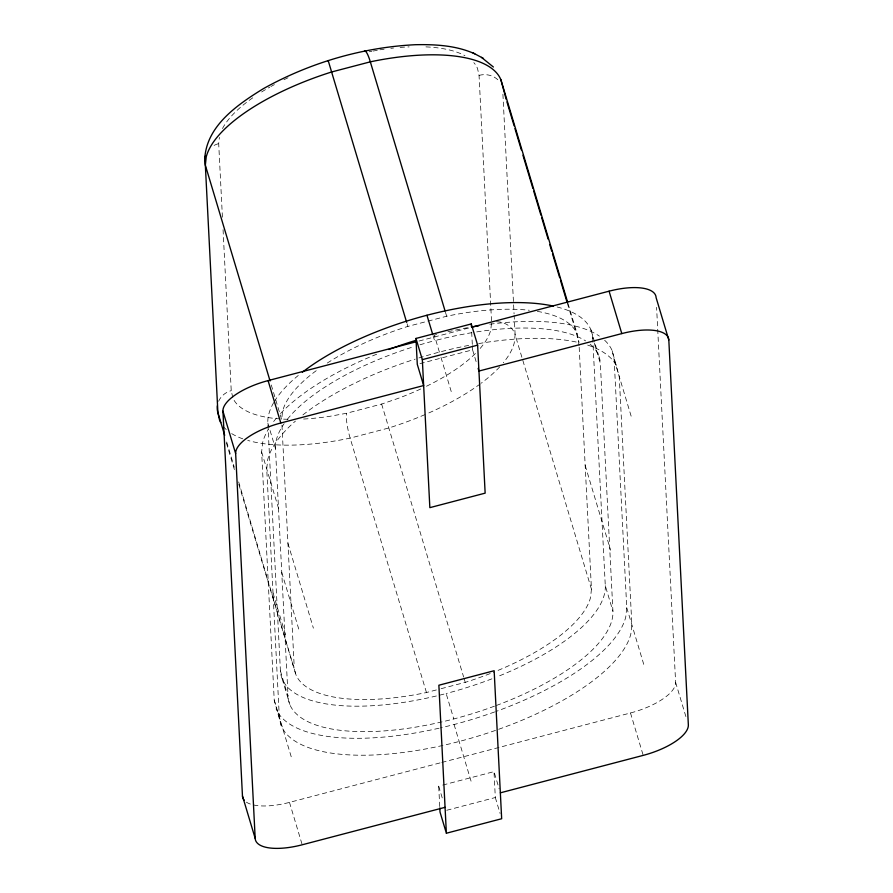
<?xml version="1.0" encoding="UTF-8"?>
<svg xmlns="http://www.w3.org/2000/svg" width="893" height="893" viewBox="0 0 893 893"><rect width="100%" height="100%" fill="white"/><g stroke="black" fill="none" stroke-linecap="round" stroke-linejoin="round"><path stroke-width="0.67" stroke-dasharray="4.46 3.35" d="M222.424 217.2L218.696 143.661L219.377 137.366M604.65 340.255A182.965 69.129 -16.7 0 1 612.218 350.849L619.24 376.478L631.842 624.665L630.815 634.108A182.965 69.129 -16.7 0 1 459.158 741.48A182.965 69.129 -16.7 0 1 281.262 725.763L274.229 700.134L261.638 451.958L262.654 442.504A182.965 69.129 -16.7 0 1 268.48 429.075M491.451 323.623L490.77 329.919A135.055 51.024 -16.7 0 1 480.188 348.415M579.177 347.254L591.445 589.146L590.552 597.45A154.221 58.268 -16.7 0 1 495.302 671.525M612.218 350.849L614.15 359.522L626.752 607.698L625.736 617.141A182.965 69.129 -16.7 0 1 495.883 711.498M303.609 419.04A135.055 51.024 -16.7 0 0 330.231 416.238L346.484 413.28L381.635 404.06L397.664 398.557A135.055 51.024 -16.7 0 0 423.862 387.506M327.296 363.049A154.221 58.268 -16.7 0 1 407.878 326.403L426.597 321.502M427.937 321.145L446.656 316.234A154.221 58.268 -16.7 0 1 529.303 310.262M419.029 341.026L470.254 327.586M419.989 363.641L472.587 349.844L472.375 345.758M238.788 484.229L295.929 674.706A154.221 58.268 -16.7 0 0 426.463 692.533L439.836 689.028M441.175 688.67L465.242 682.364A154.221 58.268 -16.7 0 0 494.086 672.016M246.334 802.126A47.809 18.061 -16.7 0 0 289.488 802.383L440.439 762.801M441.789 762.455L630.48 712.971A47.809 18.061 -16.7 0 0 675.621 682.386L656.589 307.326M439.736 806.58L438.697 786.13L441.399 785.427M442.738 785.07L493.996 771.63L499.165 788.854M446.757 810.264L495.314 797.527L493.996 771.63M369.189 51.761L371.879 51.269M373.229 51.024L377.27 50.298M381.635 404.06L463.646 677.039M614.15 359.522L631.965 418.884M590.887 329.74L598.522 355.18M557.132 306.98A168.587 63.704 -16.7 0 1 592.706 337.889L593.856 341.706M594.236 342.979L600.342 363.328L612.922 611.147A168.587 63.704 -16.7 0 1 495.727 705.716M567.993 303.43L577.191 334.06L579.099 345.859M567.301 303.062L578.887 341.695M675.621 682.386L686.36 718.173M585.172 465.42L610.611 550.222M626.752 607.698L644.556 667.06M592.706 337.889L605.287 585.696L612.922 611.147M630.48 712.971L643.206 755.378M591.445 589.146L515.127 334.73L514.134 315.274M472.587 349.844L476.561 363.094M445.462 312.237L446.656 316.234M439.401 352.088L434.311 335.132A182.965 69.129 -16.7 0 1 439.736 333.736M440.986 357.39L452.115 394.494M433.06 335.601L434.59 340.691A168.587 63.704 -16.7 0 1 474.172 332.296M407.074 323.746L407.878 326.403M464.047 678.367L465.242 682.364M495.314 797.527L500.08 813.434M273.704 402.576A168.587 63.704 -16.7 0 0 267.833 423.07L280.413 670.889A168.587 63.704 -16.7 0 0 446.154 693.526L453.789 718.965M454.079 724.524L471.884 783.887M426.463 692.533L350.134 438.117A19.177 3.371 77.5 0 1 346.495 413.303M438.697 786.13L443.073 800.708M271.282 384.995L281.663 419.621L282.568 411.316A154.221 58.268 -16.7 0 1 317.618 369.669M267.833 423.07L275.468 448.509L288.048 696.328L280.413 670.889M261.638 451.958L279.442 511.321M287.948 543.357L313.387 628.159M281.753 572.413L299.568 631.786M273.024 593.008L285.738 635.403M226.688 441.968L234.29 467.273M238.677 481.93L295.929 674.706M226.398 442.939L234.39 469.573M282.233 679.037L289.868 704.477M274.229 700.134L292.044 759.496M289.488 802.383L302.202 844.789M491.518 320.978L479.05 75.392L477.509 68.46A135.055 51.024 -16.7 0 0 473.848 62.633M223.06 229.68L231.231 390.632L232.783 397.564M281.262 725.763L279.319 717.09L266.728 468.914L267.744 459.471A182.965 69.129 -16.7 0 1 295.46 421.072M502.915 94.234L514.067 313.878M471.683 332.129L472.308 344.397M281.954 425.191L294.232 667.082M537.318 311.367A154.221 58.268 -16.7 0 1 577.191 334.06M274.352 401.493A168.587 63.704 -16.7 0 1 298.251 375.484M605.287 585.696A168.587 63.704 -16.7 0 1 496.943 676.861M491.898 678.836A168.587 63.704 -16.7 0 1 446.154 693.526M476.75 331.895A168.587 63.704 -16.7 0 1 585.618 340.903M590.128 344.173A168.587 63.704 -16.7 0 1 600.342 363.328M275.468 448.509A168.587 63.704 -16.7 0 1 284.13 423.639M287.345 419.308A168.587 63.704 -16.7 0 1 413.414 346.808M420 344.787A168.587 63.704 -16.7 0 1 434.59 340.691M447.884 331.783A182.965 69.129 -16.7 0 1 469.45 327.351M489.799 324.204A182.965 69.129 -16.7 0 1 599.404 336.125M273.66 421.541A182.965 69.129 -16.7 0 1 276.897 417.567M280.502 413.571A182.965 69.129 -16.7 0 1 377.192 354.008M494.443 706.184A168.587 63.704 -16.7 0 1 287.959 696.35M302.917 414.888A182.965 69.129 -16.7 0 1 415.145 359.131M418.951 357.937A182.965 69.129 -16.7 0 1 469.26 345.29M478.637 343.593A182.965 69.129 -16.7 0 1 579.557 342.789M587.672 345.1A182.965 69.129 -16.7 0 1 617.398 367.793M496.541 321.748A19.133 17.57 1.7 0 1 515.127 334.73L514.223 343.035A154.221 58.268 -16.7 0 1 503.317 362.759M479.05 75.392A19.133 17.681 -7.7 0 1 499.209 81.174M379.96 49.807A135.055 51.024 -16.7 0 1 384.079 49.204M390.866 48.334A135.055 51.024 -16.7 0 1 393.545 48.043M400.131 47.429A135.055 51.024 -16.7 0 1 409.117 46.894M425.95 46.883A135.055 51.024 -16.7 0 1 464.929 55.701M222.491 128.536A135.055 51.024 -16.7 0 1 253.813 97.08M261.649 91.957A135.055 51.024 -16.7 0 1 269.775 87.146M270.914 86.509A135.055 51.024 -16.7 0 1 274.363 84.612M283.941 79.711A135.055 51.024 -16.7 0 1 290.203 76.753M214.097 145.425A19.133 17.57 1.7 0 1 218.696 143.661M218.606 401.292A19.133 17.681 -7.7 0 1 231.231 390.632M494.644 711.944A182.965 69.129 -16.7 0 1 440.405 727.895M439.043 728.208A182.965 69.129 -16.7 0 1 276.071 708.83M499.712 366.867A154.221 58.268 -16.7 0 1 481.271 383.153M480.233 383.923A154.221 58.268 -16.7 0 1 426.184 414.095M424.99 414.598A154.221 58.268 -16.7 0 1 388.913 427.948L350.134 438.117A154.221 58.268 -16.7 0 1 247.741 440.416M242.74 438.809A154.221 58.268 -16.7 0 1 230.316 432.725M226.242 429.555A154.221 58.268 -16.7 0 1 223.696 426.977M475.433 353.494A135.055 51.024 -16.7 0 1 425.101 386.915M288.026 419.286A135.055 51.024 -16.7 0 1 281.529 419.018M280.19 418.929A135.055 51.024 -16.7 0 1 233.252 398.814"/><path stroke-width="1.34" d="M204.798 158.374C206.696 125.857 237.382 104.715 262.453 89.233L263.513 88.586C309.893 62.756 362.357 47.34 415.412 44.706C435.404 44.304 456.256 45.443 474.741 53.803M415.971 338.447L471.27 323.947L477.632 345.144L485.145 493.148L429.846 507.648L422.333 359.645L415.971 338.447L417.288 364.344L423.65 385.553L280.804 423.003A47.809 18.061 -16.7 0 0 235.652 453.588L255.186 838.371A47.809 18.061 -16.7 0 0 302.202 844.789L445.06 807.328M255.186 838.371L242.461 795.964L222.937 411.182A47.809 18.061 -16.7 0 1 268.079 380.608L416.339 341.729M471.593 327.24L609.082 291.185A47.809 18.061 -16.7 0 1 656.098 297.603L668.812 340.01L688.347 724.792A47.809 18.061 -16.7 0 1 643.206 755.378L500.359 792.828M422.333 359.645L477.632 345.144M668.812 340.01A47.809 18.061 -16.7 0 0 621.796 333.591L478.949 371.053L478.157 368.396M446.377 833.225L501.665 818.736L494.153 670.732L438.865 685.232L446.377 833.225L440.015 812.027L439.803 807.942M481.506 57.386L493.382 67.008M472.877 52.821L483.459 58.425M328.412 61.193L328.2 60.601L406.672 322.406M609.082 291.185L621.796 333.591M220.716 422.601A154.221 58.268 -16.7 0 1 219.611 420.29L217.903 412.666L205.345 165.216L206.238 156.9A154.221 58.268 -16.7 0 1 331.549 71.998L370.327 61.829A154.221 58.268 -16.7 0 1 500.861 79.656L567.591 302.102M506.164 99.268L500.861 79.656M506.956 101.936L514.156 125.902M514.948 128.57L521.345 149.879M522.941 155.215L532.931 188.512M533.735 191.18L540.924 215.146M541.727 217.814L548.123 239.123M549.72 244.459L551.718 251.112M552.51 253.779L559.71 277.756M560.503 280.424L566.899 301.734M445.06 310.909L370.327 61.829A19.177 3.371 77.5 0 0 364.355 51.292M302.347 372.225A168.587 63.704 -16.7 0 1 426.954 315.251L432.681 334.328M270.077 380.998L205.345 165.216A19.133 17.57 1.7 0 1 205.267 156.119M268.079 380.608L280.804 423.003M222.937 411.182L235.652 453.588M224.69 435.304L217.903 412.666A19.133 17.681 -7.7 0 1 217.356 405.79M471.27 323.947L471.415 326.671M426.954 315.251A168.587 63.704 -16.7 0 1 553.426 306.109M472.118 326.883A182.965 69.129 -16.7 0 1 478.748 325.789M388.801 349.509A182.965 69.129 -16.7 0 1 416.406 340.2M244.28 800.34A47.809 18.061 -16.7 0 1 242.461 795.964"/></g></svg>
